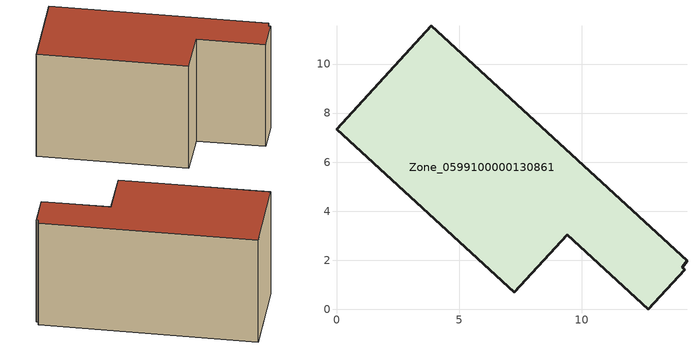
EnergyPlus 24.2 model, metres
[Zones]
Zone_0599100000130861
 floor ground (C_G): 0,7.35 3.86,11.56 14.29,1.98 14.09,1.71 14.19,1.61 12.72,0 9.4,3.04 7.25,0.7 z0
 wall outside (C_F): 3.86,11.56 0,7.35 7.25,0.7 9.4,3.04 12.72,0 14.19,1.61 14.09,1.71 14.29,1.98 3.86,11.56 z0:7.74
 roof outside (C_R): 14.19,1.61 14.09,1.71 14.29,1.98 3.86,11.56 0,7.35 7.25,0.7 9.4,3.04 12.72,0 z7.74
[BUILDING]
Pand.0599100000130861: North Axis=0; Terrain=City; Loads Convergence Tolerance Value=0.04; Temperature Convergence Tolerance Value=0.4; Solar Distribution=FullExterior; Maximum Number of Warmup Days=25; Minimum Number of Warmup Days=1
[Site:Location]
Rotterdam.The.Hague.AP_ZH_NLD Design_Conditions: Latitude=51.96; Longitude=4.45; Time Zone=1; Elevation=-4.5
[SITE:GROUNDTEMPERATURE:BUILDINGSURFACE]
18, 18, 18, 18, 18, 18, 18, 18, 18, 18, 18, 18
[MATERIAL] Thermal Absorptance=0.9; Solar Absorptance=0.7; Visible Absorptance=0.7
Name | Roughness | Thickness | Conductivity | Density | Specific Heat
G.TI.1975-1991 | MediumSmooth | 0.15 | 0.288461 | 540 | 1210
F.TI.1975-1991 | Rough | 0.3 | 0.230769 | 1920 | 840
R.TI.1975-1991 | MediumRough | 0.2 | 0.153846 | 1500 | 1000
[CONSTRUCTION]
C_G: G.TI.1975-1991
C_F: F.TI.1975-1991
C_R: R.TI.1975-1991
[ZONE]
Zone_0599100000130861: Type=1; Multiplier=1; Ceiling Height=Autocalculate; Volume=Autocalculate; Floor Area=autocalculate; Part of Total Floor Area=Yes
[ZONEINFILTRATION:DESIGNFLOWRATE]
Infil_Zone_0599100000130861: Zone or ZoneList or Space or SpaceList=Zone_0599100000130861; Schedule=AlwaysOn; Design Flow Rate Calculation Method=Flow/Area; Flow Rate per Floor Area=0.003; Constant Term Coefficient=1; Temperature Term Coefficient=0; Velocity Term Coefficient=0; Velocity Squared Term Coefficient=0
[HVACTEMPLATE:ZONE:IDEALLOADSAIRSYSTEM]
Zone_0599100000130861: Maximum Heating Supply Air Temperature=50; Minimum Cooling Supply Air Temperature=13; Maximum Heating Supply Air Humidity Ratio=0.0156; Minimum Cooling Supply Air Humidity Ratio=0.0077; Heating Limit=NoLimit; Cooling Limit=NoLimit; Dehumidification Control Type=ConstantSensibleHeatRatio; Cooling Sensible Heat Ratio=0.7; Dehumidification Setpoint=60; Humidification Control Type=None; Humidification Setpoint=30; Outdoor Air Method=None; Outdoor Air Flow Rate per Person=0.00944; Outdoor Air Flow Rate per Zone Floor Area=0; Outdoor Air Flow Rate per Zone=0; Demand Controlled Ventilation Type=None; Outdoor Air Economizer Type=NoEconomizer; Heat Recovery Type=None; Sensible Heat Recovery Effectiveness=0.7; Latent Heat Recovery Effectiveness=0.65
[ZONECONTROL:THERMOSTAT]
ThermostatControl_Zone_0599100000130861: Zone or ZoneList=Zone_0599100000130861; Control Type Schedule=DualSetpointControlType; Control 1=Thermostat_Zone_0599100000130861; Temperature Difference Between Cutout And Setpoint=0
[THERMOSTATSETPOINT:DUALSETPOINT]
Thermostat_Zone_0599100000130861: Heating Setpoint Temperature Schedule=HeatingSetpoint_Zone_0599100000130861; Cooling Setpoint Temperature Schedule=CoolingSetpoint_Zone_0599100000130861
[SCHEDULE:COMPACT]
HeatingSetpoint_Zone_0599100000130861: Through: 12/31, For: AllDays, Until: 24:00, 21
CoolingSetpoint_Zone_0599100000130861: Through: 12/31, For: AllDays, Until: 24:00, 24
DualSetpointControlType: Through: 12/31, For: AllDays, Until: 24:00, 4
AlwaysOn: Through: 12/31, For: AllDays, Until: 24:00, 1
